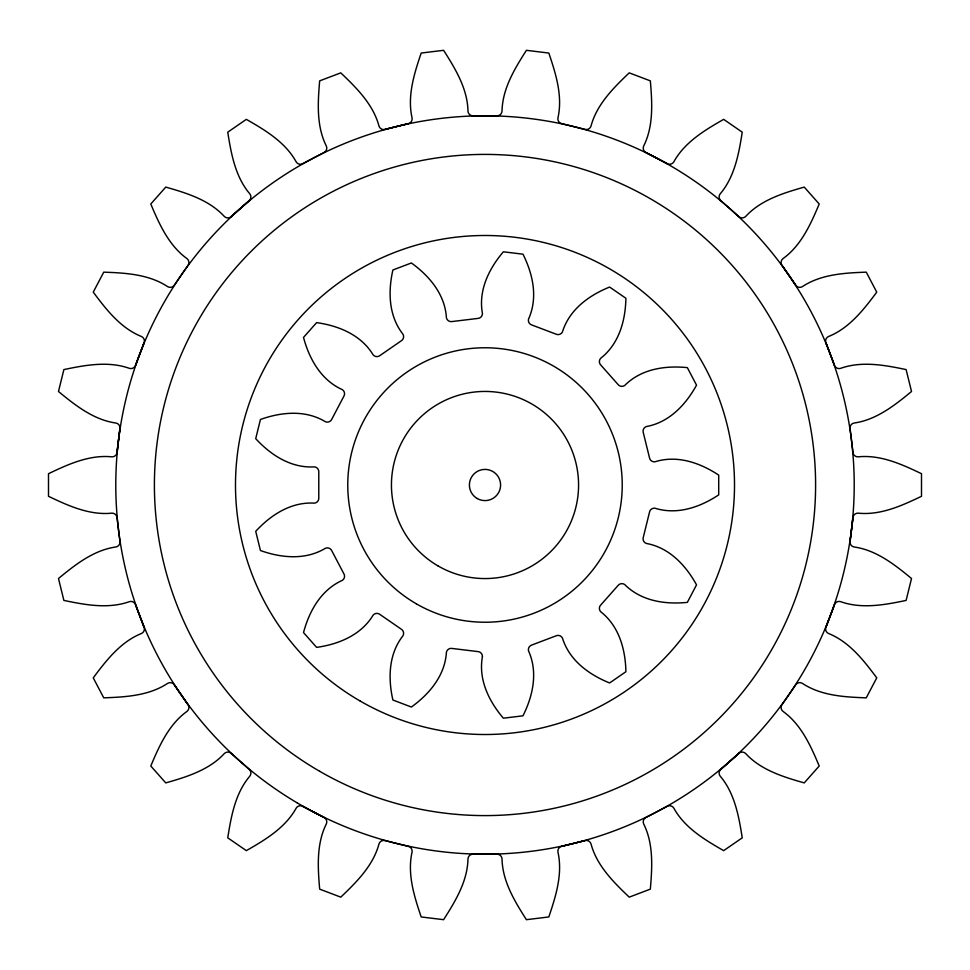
<?xml version="1.0" encoding="UTF-8"?>
<svg xmlns="http://www.w3.org/2000/svg" width="970" height="970" viewBox="0 0 970 970"><rect width="100%" height="100%" fill="white"/><g stroke="black" fill="none" stroke-linecap="round" stroke-linejoin="round"><path stroke-width="1.45" d="M119.916 428.667L117.043 452.323A4.898 4.898 0 0 1 111.792 456.834C89.495 454.566 68.13 464.303 48.5 473.712L48.5 496.288C68.13 505.697 89.495 515.434 111.792 513.166A4.898 4.898 0 0 1 117.043 517.677L119.916 541.333A4.898 4.898 0 0 1 115.903 546.971C93.702 550.099 75.284 564.661 58.479 578.508L63.887 600.418C85.19 604.868 108.264 609.196 129.374 601.655A4.898 4.898 0 0 1 135.557 604.783L144.009 627.069A4.898 4.898 0 0 1 141.45 633.495C120.656 641.849 106.251 660.4 93.253 677.86L103.742 697.842C125.494 697.066 148.944 695.745 167.628 683.377A4.898 4.898 0 0 1 174.382 684.929L187.913 704.535A4.898 4.898 0 0 1 186.98 711.398C168.78 724.493 159.238 745.942 150.786 766.009L165.761 782.899C186.689 776.934 209.144 770.047 224.325 753.557A4.898 4.898 0 0 1 231.248 753.46L249.084 769.259A4.898 4.898 0 0 1 249.811 776.145C235.286 793.205 231.151 816.316 227.756 837.825L246.331 850.641C265.222 839.838 285.374 827.786 296.177 808.143A4.898 4.898 0 0 1 302.87 806.385L323.968 817.455A4.898 4.898 0 0 1 326.32 823.966C316.293 844.009 317.82 867.447 319.663 889.138L340.773 897.141C356.536 882.13 373.207 865.592 378.991 843.936A4.898 4.898 0 0 1 385.078 840.626L408.212 846.337A4.898 4.898 0 0 1 412.056 852.096C407.121 873.958 414.202 896.341 421.186 916.953L443.593 919.681C455.306 901.336 467.54 881.293 467.976 858.874A4.898 4.898 0 0 1 473.081 854.206L496.919 854.206A4.898 4.898 0 0 1 502.024 858.874C502.46 881.293 514.694 901.336 526.407 919.681L548.814 916.953C555.798 896.341 562.879 873.958 557.944 852.096A4.898 4.898 0 0 1 561.788 846.337L584.922 840.626A4.898 4.898 0 0 1 591.009 843.936C596.792 865.592 613.464 882.13 629.227 897.141L650.337 889.138C652.179 867.447 653.707 844.009 643.68 823.966A4.898 4.898 0 0 1 646.032 817.455L667.13 806.385A4.898 4.898 0 0 1 673.823 808.143C684.626 827.786 704.778 839.838 723.668 850.641L742.244 837.825C738.849 816.316 734.714 793.205 720.189 776.145A4.898 4.898 0 0 1 720.916 769.259L738.752 753.46A4.898 4.898 0 0 1 745.675 753.557C760.856 770.047 783.311 776.934 804.239 782.899L819.213 766.009C810.762 745.942 801.22 724.493 783.02 711.398A4.898 4.898 0 0 1 782.087 704.535L795.618 684.929A4.898 4.898 0 0 1 802.372 683.377C821.056 695.745 844.506 697.066 866.259 697.842L876.747 677.86C863.749 660.4 849.344 641.849 828.55 633.495A4.898 4.898 0 0 1 825.991 627.069L834.442 604.783A4.898 4.898 0 0 1 840.626 601.655C861.736 609.196 884.81 604.868 906.113 600.418L911.521 578.508C894.716 564.661 876.298 550.099 854.097 546.971A4.898 4.898 0 0 1 850.084 541.333L852.957 517.677A4.898 4.898 0 0 1 858.207 513.166C880.505 515.434 901.87 505.697 921.5 496.288L921.5 473.712C901.87 464.303 880.505 454.566 858.207 456.834A4.898 4.898 0 0 1 852.957 452.323L850.084 428.667A4.898 4.898 0 0 1 854.097 423.029C876.298 419.901 894.716 405.339 911.521 391.492L906.113 369.582C884.81 365.132 861.736 360.804 840.626 368.345A4.898 4.898 0 0 1 834.442 365.217L825.991 342.931A4.898 4.898 0 0 1 828.55 336.505C849.344 328.151 863.749 309.6 876.747 292.14L866.259 272.158C844.506 272.934 821.056 274.255 802.372 286.623A4.898 4.898 0 0 1 795.618 285.071L782.087 265.465A4.898 4.898 0 0 1 783.02 258.602C801.22 245.507 810.762 224.058 819.213 203.991L804.239 187.101C783.311 193.066 760.856 199.953 745.675 216.443A4.898 4.898 0 0 1 738.752 216.54L720.916 200.742A4.898 4.898 0 0 1 720.189 193.854C734.714 176.795 738.849 153.684 742.244 132.175L723.668 119.358C704.778 130.162 684.626 142.214 673.823 161.857A4.898 4.898 0 0 1 667.13 163.615L646.032 152.545A4.898 4.898 0 0 1 643.68 146.033C653.707 125.991 652.179 102.553 650.337 80.862L629.227 72.859C613.464 87.87 596.792 104.408 591.009 126.064A4.898 4.898 0 0 1 584.922 129.374L561.788 123.663A4.898 4.898 0 0 1 557.944 117.903C562.879 96.042 555.798 73.659 548.814 53.047L526.407 50.319C514.694 68.664 502.46 88.706 502.024 111.126A4.898 4.898 0 0 1 496.919 115.794L473.081 115.794A4.898 4.898 0 0 1 467.976 111.126C467.54 88.706 455.306 68.664 443.593 50.319L421.186 53.047C414.202 73.659 407.121 96.042 412.056 117.903A4.898 4.898 0 0 1 408.212 123.663L385.078 129.374A4.898 4.898 0 0 1 378.991 126.064C373.207 104.408 356.536 87.87 340.773 72.859L319.663 80.862C317.82 102.553 316.293 125.991 326.32 146.033A4.898 4.898 0 0 1 323.968 152.545L302.87 163.615A4.898 4.898 0 0 1 296.177 161.857C285.374 142.214 265.222 130.162 246.331 119.358L227.756 132.175C231.151 153.684 235.286 176.795 249.811 193.854A4.898 4.898 0 0 1 249.084 200.742L231.248 216.54A4.898 4.898 0 0 1 224.325 216.443C209.144 199.953 186.689 193.066 165.761 187.101L150.786 203.991C159.238 224.058 168.78 245.507 186.98 258.602A4.898 4.898 0 0 1 187.913 265.465L174.382 285.071A4.898 4.898 0 0 1 167.628 286.623C148.944 274.255 125.494 272.934 103.742 272.158L93.253 292.14C106.251 309.6 120.656 328.151 141.45 336.505A4.898 4.898 0 0 1 144.009 342.931L135.557 365.217A4.898 4.898 0 0 1 129.374 368.345C108.264 360.804 85.19 365.132 63.887 369.582L58.479 391.492C75.284 405.339 93.702 419.901 115.903 423.029A4.898 4.898 0 0 1 119.916 428.667L117.043 452.323M850.084 541.333L852.957 517.677M135.557 365.217L144.009 342.931M825.991 627.069L834.442 604.783M231.248 216.54L249.084 200.742M720.916 769.259L738.752 753.46M385.078 129.374L408.212 123.663M561.788 846.337L584.922 840.626M473.081 115.794L496.919 115.794M473.081 854.206L496.919 854.206M646.032 152.545L667.13 163.615M302.87 806.385L323.968 817.455M782.087 265.465L795.618 285.071M174.382 684.929L187.913 704.535M825.991 342.931L834.442 365.217M135.557 604.783L144.009 627.069M482.442 656.52C478.186 679.473 488.88 701.189 503.357 718.2L522.988 715.811C532.979 695.829 538.156 672.186 528.529 650.918A4.898 4.898 0 0 1 532.021 644.941L555.871 635.908A4.898 4.898 0 0 1 562.442 638.066C569.341 660.364 588.899 674.623 609.621 682.953L625.905 671.725C625.456 649.391 619.054 626.05 600.648 611.694A4.898 4.898 0 0 1 600.963 604.771L617.878 585.686A4.898 4.898 0 0 1 624.704 584.534C641.182 601.085 665.117 604.613 687.342 602.37L696.533 584.849C685.766 565.28 669.251 547.589 646.287 543.43A4.898 4.898 0 0 1 643.34 537.162L649.451 512.403A4.898 4.898 0 0 1 654.956 508.207C677.23 515.203 700.073 507.213 718.709 494.882L718.709 475.118C700.073 462.787 677.23 454.797 654.956 461.793A4.898 4.898 0 0 1 649.451 457.597L643.34 432.838A4.898 4.898 0 0 1 646.287 426.57C669.251 422.411 685.766 404.72 696.533 385.151L687.342 367.63C665.117 365.387 641.182 368.915 624.704 385.466A4.898 4.898 0 0 1 617.878 384.314L600.963 365.229A4.898 4.898 0 0 1 600.648 358.306C619.054 343.95 625.456 320.609 625.905 298.275L609.621 287.047C588.899 295.377 569.341 309.636 562.442 331.934A4.898 4.898 0 0 1 555.871 334.092L532.021 325.059A4.898 4.898 0 0 1 528.529 319.082C538.156 297.814 532.979 274.171 522.988 254.188L503.357 251.8C488.88 268.811 478.186 290.527 482.442 313.48A4.898 4.898 0 0 1 477.616 318.451L452.311 321.519A4.898 4.898 0 0 1 446.43 317.857C445.072 294.553 429.504 276.026 411.377 262.967L392.886 269.987C387.964 291.776 388.594 315.965 403.023 334.31A4.898 4.898 0 0 1 401.071 340.955L380.082 355.444A4.898 4.898 0 0 1 373.171 354.923C361.143 334.917 338.736 325.75 316.62 322.622L303.513 337.427C309.284 359.009 321.082 380.131 342.386 389.673A4.898 4.898 0 0 1 343.744 396.463L331.886 419.04A4.898 4.898 0 0 1 325.532 421.792C305.574 409.667 281.494 411.959 260.445 419.464L255.716 438.67C270.86 455.1 291.121 468.316 314.425 466.861A4.898 4.898 0 0 1 318.778 472.244L318.778 497.755A4.898 4.898 0 0 1 314.425 503.139C291.121 501.684 270.86 514.9 255.716 531.33L260.445 550.536C281.494 558.041 305.574 560.333 325.532 548.208A4.898 4.898 0 0 1 331.886 550.96L343.744 573.537A4.898 4.898 0 0 1 342.386 580.327C321.082 589.869 309.284 610.991 303.513 632.573L316.62 647.378C338.736 644.25 361.143 635.083 373.171 615.077A4.898 4.898 0 0 1 380.082 614.556L401.071 629.045A4.898 4.898 0 0 1 403.023 635.689C388.594 654.035 387.964 678.224 392.886 700.013L411.377 707.033C429.504 693.974 445.072 675.447 446.43 652.143A4.898 4.898 0 0 1 452.311 648.481L477.616 651.549A4.898 4.898 0 0 1 482.442 656.52M297.184 802.869A369.206 369.206 0 0 0 854.194 488.722A369.206 369.206 0 0 0 303.622 163.409A369.206 369.206 0 0 0 297.184 802.869M438.222 566.031A93.569 93.569 0 0 0 578.569 485A93.569 93.569 0 0 0 438.222 403.969A93.569 93.569 0 0 0 438.222 566.031M319.7 771.308A330.6 330.6 0 0 0 815.6 485A330.6 330.6 0 0 0 319.7 198.692A330.6 330.6 0 0 0 319.7 771.308M360.246 701.08A249.508 249.508 0 0 0 734.508 485A249.508 249.508 0 0 0 360.246 268.92A249.508 249.508 0 0 0 360.246 701.08M477.204 498.507A15.593 15.593 0 0 0 500.593 485A15.593 15.593 0 0 0 477.204 471.493A15.593 15.593 0 0 0 477.204 498.507M416.385 603.849A137.231 137.231 0 0 0 622.231 485A137.231 137.231 0 0 0 416.385 366.151A137.231 137.231 0 0 0 416.385 603.849"/></g></svg>
